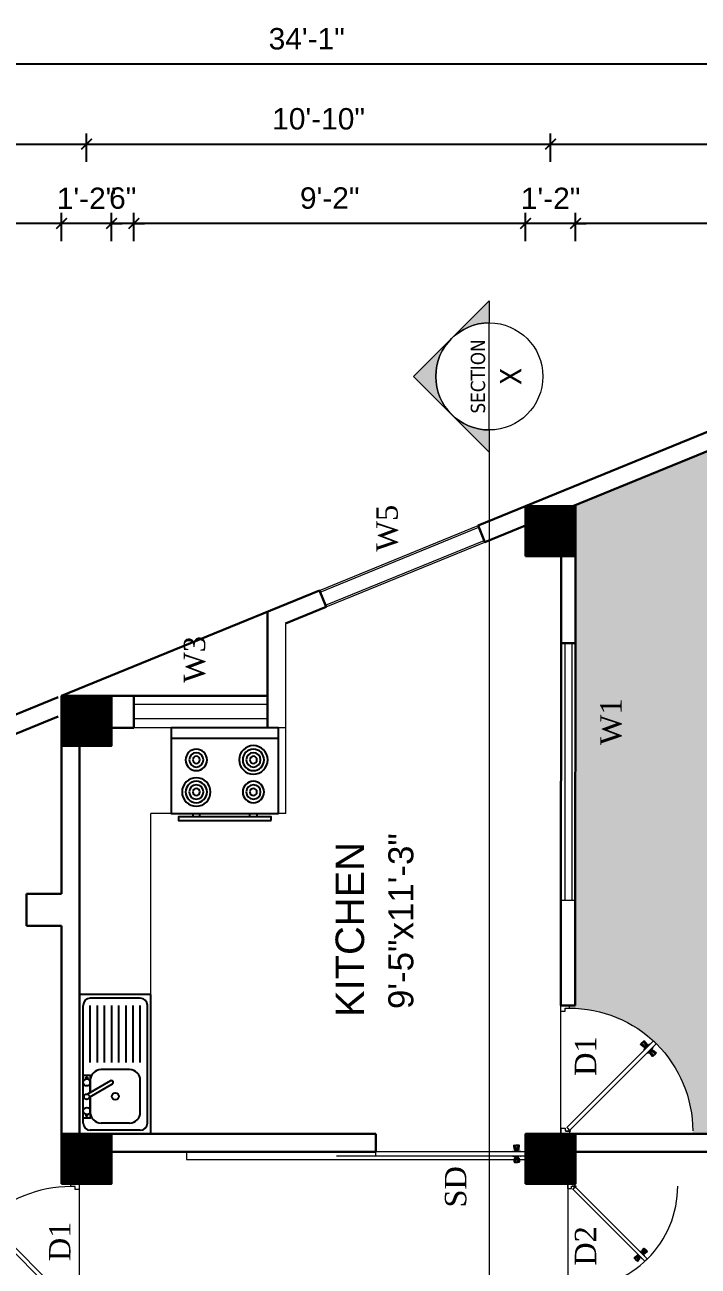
# Model space of a CAD drawing. Header units: inches. Extents: x -4737 to 13205, y 2479 to 13285.
# Drawn here: x -4546.7 to -4358, y 11944.6 to 12292.3 of the extents above; entities that cross this region are included whole.
import ezdxf
from ezdxf.enums import TextEntityAlignment as Align

# ---------------------------------------------------------------- set-up
doc = ezdxf.new("R2010")
doc.units = ezdxf.units.IN
doc.header["$MEASUREMENT"] = 0
doc.linetypes.add('HIDDEN2', pattern=[0.1875, 0.125, -0.0625])
for name, color, linetype, lineweight in [('Door', 205, 'Continuous', 13), ('Furnitures', 44, 'Continuous', 9), ('hatch-.09', 8, 'Continuous', 9), ('Label', 7, 'Continuous', 13), ('ns_DIMS', 1, 'Continuous', 0), ('ns_DIMS @ 1', 1, 'Continuous', 0), ('ns_TEXT', 7, 'Continuous', 13), ('PUERTAS', 7, 'Continuous', 9), ('Text', 7, 'Continuous', 13), ('WALL', 12, 'Continuous', 30), ('wall2', 1, 'Continuous', 15), ('windoow', 4, 'Continuous', 5)]:
    doc.layers.add(name, color=color, linetype=linetype, lineweight=lineweight)
doc.layers.add('furniture', color=253, linetype='Continuous')
doc.styles.add('arial 1000', font='arial.ttf')
doc.styles.add('ATTR', font='romans.shx', dxfattribs={"width": 0.8, "height": 0.7})
doc.styles.add('dim', font='arial.ttf', dxfattribs={"height": 7})
doc.styles.get("Standard").update_dxf_attribs({"font": 'arial.ttf'})
doc.styles.add('Tahoma', font='tahoma.ttf')
doc.dimstyles.new("1-8'", dxfattribs={"dimtxt": 6, "dimasz": 3, "dimexe": 3, "dimexo": 6, "dimgap": 4, "dimtad": 1, "dimdec": 0, "dimzin": 0, "dimdsep": 46, "dimlunit": 4, "dimtxsty": 'arial 1000', "dimblk": 'ARCHTICK', "dimcen": 8, "dimdle": 3, "dimclrt": 7, "dimazin": 0, "dimtfac": 1, "dimtdec": 0, "dimtix": 1, "dimtmove": 2, "dimatfit": 3, "dimfxl": 5, "dimfxlon": 1, "dimarcsym": 0})

# ---------------------------------------------------------------- blocks, each defined once
blk = doc.blocks.new('2ft6in')
at = {"layer": 'PUERTAS', "color": 2}
for p, q in [((0.84, 2.1), (21.02, 22.28)), ((21.71, 21.6), (1.47, 1.37)), ((18.33, 21.76), (18.31, 21.77)), ((21.71, 21.6), (21.02, 22.28)), ((21.18, 18.9), (21.2, 18.89)), ((0, 2), (0, 0)), ((0.6, 2), (0, 2)), ((1.33, 0), (0, 0)), ((0.6, 1.26), (0.6, 2.04)), ((0.67, 1.26), (0.6, 1.26)), ((0.67, 1.26), (0.67, 2.01)), ((0.67, 1), (0.67, 1.26)), ((1.33, 1), (0.67, 1)), ((1.31, 1.53), (0.79, 2.06)), ((1.36, 1.58), (0.81, 2.12)), ((1.36, 1.58), (1.31, 1.53)), ((1.47, 1.37), (1.31, 1.53)), ((1.33, 0), (1.33, 1)), ((28.67, 0), (28.67, 1)), ((28.67, 1), (29.33, 1)), ((28.67, 0), (30, 0)), ((29.33, 1), (29.33, 2)), ((29.33, 2), (30, 2)), ((30, 0), (30, 2))]:
    blk.add_line(p, q, dxfattribs=at)
at = {"layer": 'PUERTAS', "color": 8}
for p, q in [((18.81, 20.78), (18.04, 21.4)), ((18.86, 20.83), (18.08, 21.46)), ((18.95, 20.92), (18.2, 21.58)), ((18.44, 21.9), (18.31, 21.77)), ((19.07, 21.03), (18.34, 21.72)), ((18.44, 21.9), (18.56, 22.02)), ((18.58, 22.01), (18.56, 22.02)), ((19.3, 21.26), (18.61, 22)), ((19.42, 21.38), (18.75, 22.14)), ((19.51, 21.48), (18.88, 22.26)), ((19.55, 21.53), (18.93, 22.3)), ((19.13, 20.8), (19.03, 20.9)), ((19.15, 20.82), (19.05, 20.92)), ((19.19, 20.87), (19.1, 20.96)), ((19.25, 20.93), (19.16, 21.02)), ((19.4, 21.08), (19.31, 21.17)), ((19.47, 21.15), (19.38, 21.24)), ((19.43, 20.78), (19.4, 20.9)), ((19.51, 21.19), (19.42, 21.28)), ((19.55, 20.91), (19.43, 20.94)), ((19.53, 21.21), (19.44, 21.3)), ((19.7, 21.06), (19.51, 21.01)), ((19.89, 21.24), (19.58, 21.08)), ((20.07, 21.42), (19.64, 21.15)), ((18.91, 20.27), (19.19, 20.69)), ((19.09, 20.44), (19.25, 20.76)), ((19.28, 20.63), (19.32, 20.83)), ((19.69, 19.49), (20.12, 19.76)), ((19.87, 19.67), (20.18, 19.83)), ((20.06, 19.85), (20.25, 19.9)), ((20.21, 20), (20.33, 19.97)), ((20.21, 19.38), (20.83, 18.61)), ((20.23, 19.7), (20.32, 19.61)), ((20.25, 19.72), (20.34, 19.63)), ((20.25, 19.43), (20.88, 18.65)), ((20.29, 19.76), (20.38, 19.67)), ((20.33, 20.13), (20.36, 20.01)), ((20.34, 19.53), (21, 18.77)), ((20.36, 19.83), (20.45, 19.74)), ((20.48, 20.28), (20.44, 20.08)), ((20.46, 19.64), (21.14, 18.91)), ((20.5, 19.98), (20.6, 19.89)), ((20.67, 20.47), (20.51, 20.15)), ((20.85, 20.64), (20.57, 20.22)), ((20.57, 20.04), (20.66, 19.95)), ((20.61, 20.09), (20.7, 19.99)), ((20.63, 20.11), (20.72, 20.01)), ((20.69, 19.87), (21.42, 19.19)), ((20.81, 19.99), (21.56, 19.33)), ((20.9, 20.08), (21.68, 19.45)), ((20.95, 20.13), (21.72, 19.51)), ((21.32, 19.01), (21.2, 18.89)), ((21.32, 19.01), (21.44, 19.14)), ((21.43, 19.15), (21.44, 19.14)), ((0, 0), (30, 0))]:
    blk.add_line(p, q, dxfattribs=at)
at = {"layer": 'PUERTAS', "color": 1}
for p, q in [((18.06, 21.44), (18.48, 21.86)), ((18.74, 20.79), (18.06, 21.34)), ((18.08, 21.51), (18.45, 21.88)), ((18.11, 21.49), (18.08, 21.51)), ((18.82, 22.25), (18.45, 21.88)), ((18.9, 22.28), (18.48, 21.86)), ((18.84, 22.23), (18.82, 22.25)), ((18.83, 20.8), (19.18, 21.15)), ((18.92, 20.89), (18.93, 20.88)), ((19.54, 21.59), (18.99, 22.27)), ((19.02, 20.88), (19.24, 21.1)), ((19.12, 20.8), (19.03, 20.89)), ((19.11, 20.79), (19.33, 21.01)), ((19.54, 21.5), (19.18, 21.15)), ((19.45, 21.31), (19.24, 21.1)), ((19.55, 21.22), (19.33, 21.01)), ((19.45, 21.41), (19.45, 21.41)), ((19.54, 21.22), (19.45, 21.31)), ((19.64, 21.23), (19.64, 21.23)), ((19.74, 21.24), (19.73, 21.23)), ((20.12, 21.49), (19.74, 21.24)), ((20.22, 21.48), (20.22, 21.49)), ((18.84, 20.21), (19.1, 20.6)), ((18.85, 20.11), (18.84, 20.12)), ((19.1, 20.7), (19.11, 20.69)), ((19.1, 20.6), (19.1, 20.6)), ((19.53, 19.43), (19.54, 19.42)), ((19.64, 19.42), (20.02, 19.67)), ((20.02, 19.67), (20.03, 19.68)), ((20.12, 19.68), (20.12, 19.68)), ((20.21, 19.69), (20.43, 19.9)), ((20.22, 19.41), (20.57, 19.76)), ((20.22, 19.69), (20.31, 19.6)), ((20.22, 19.32), (20.76, 18.64)), ((20.31, 19.6), (20.52, 19.81)), ((20.31, 19.5), (20.31, 19.5)), ((20.65, 20.12), (20.43, 19.9)), ((20.74, 20.03), (20.52, 19.81)), ((20.93, 20.11), (20.57, 19.76)), ((20.64, 20.11), (20.73, 20.02)), ((20.66, 20.31), (20.65, 20.31)), ((20.65, 20.21), (20.65, 20.22)), ((20.91, 20.7), (20.66, 20.31)), ((20.84, 20.02), (20.83, 20.03)), ((20.86, 18.63), (21.28, 19.05)), ((20.91, 20.8), (20.91, 20.79)), ((20.91, 18.68), (20.94, 18.66)), ((20.94, 18.66), (21.31, 19.03)), ((21.02, 20.12), (21.7, 19.57)), ((21.7, 19.47), (21.28, 19.05)), ((21.67, 19.4), (21.31, 19.03)), ((21.65, 19.42), (21.67, 19.4))]:
    blk.add_line(p, q, dxfattribs=at)
at = {"layer": 'PUERTAS', "color": 2}
for radius in [0.129, 0.0627]:
    blk.add_circle((0.68, 2.14), radius, dxfattribs=at)
at = {"layer": 'PUERTAS', "color": 8}
blk.add_arc((0.68, 2.14), 28.65, 359.7285, 90.0333, dxfattribs=at)
at = {"layer": 'PUERTAS', "color": 1}
for centre, start, end in [((18.94, 22.23), 38.9236, 135), ((18.97, 20.93), 225, 315), ((19.4, 21.36), 315, 45), ((19.49, 21.55), 315, 38.9236), ((19.6, 21.18), 50.2572, 135), ((19.68, 21.28), 230.2572, 315), ((20.17, 21.44), 45, 135), ((18.78, 20.84), 231.0764, 315), ((18.89, 20.16), 135, 225), ((19.16, 20.74), 135, 219.7428), ((19.06, 20.65), 315, 39.7428), ((19.59, 19.47), 225, 315), ((20.07, 19.63), 50.2572, 135), ((20.16, 19.73), 230.2572, 315), ((20.27, 19.36), 135, 218.9236), ((20.35, 19.55), 135, 225), ((20.7, 20.26), 135, 219.7428), ((20.6, 20.17), 315, 39.7428), ((20.78, 19.98), 45, 135), ((20.82, 18.68), 218.9236, 315), ((20.87, 20.75), 315, 45), ((20.98, 20.07), 51.0764, 135), ((21.65, 19.52), 315, 51.0764)]:
    blk.add_arc(centre, 0.0667, start, end, dxfattribs=at)
blk = doc.blocks.new('*U33')
at = {"color": 3, "xscale": -1}
blk.add_blockref('2ft6in', (42, 0), dxfattribs=at)
blk = doc.blocks.new('3ft')
at = {"layer": 'PUERTAS', "color": 2}
for p, q in [((1.01, 2.52), (25.23, 26.74)), ((26.05, 25.92), (1.77, 1.64)), ((21.99, 26.11), (21.98, 26.13)), ((26.05, 25.92), (25.23, 26.74)), ((25.42, 22.68), (25.43, 22.67)), ((0, 2.4), (0, 0)), ((0.72, 2.4), (0, 2.4)), ((1.6, 0), (0, 0)), ((0.72, 1.52), (0.72, 2.44)), ((0.8, 1.52), (0.72, 1.52)), ((0.8, 1.52), (0.8, 2.41)), ((0.8, 1.2), (0.8, 1.52)), ((1.6, 1.2), (0.8, 1.2)), ((1.57, 1.84), (0.94, 2.47)), ((1.63, 1.89), (0.97, 2.55)), ((1.63, 1.89), (1.57, 1.84)), ((1.77, 1.64), (1.57, 1.84)), ((1.6, 0), (1.6, 1.2)), ((34.4, 0), (34.4, 1.2)), ((34.4, 1.2), (35.2, 1.2)), ((34.4, 0), (36, 0)), ((35.2, 1.2), (35.2, 2.4)), ((35.2, 2.4), (36, 2.4)), ((36, 0), (36, 2.4))]:
    blk.add_line(p, q, dxfattribs=at)
at = {"layer": 'PUERTAS', "color": 8}
for p, q in [((22.57, 24.94), (21.65, 25.68)), ((22.63, 24.99), (21.69, 25.75)), ((22.74, 25.1), (21.84, 25.9)), ((22.13, 26.28), (21.98, 26.13)), ((22.88, 25.24), (22.01, 26.06)), ((22.13, 26.28), (22.27, 26.42)), ((22.29, 26.41), (22.27, 26.42)), ((23.16, 25.52), (22.34, 26.39)), ((23.3, 25.66), (22.5, 26.56)), ((23.41, 25.77), (22.65, 26.71)), ((22.69, 24.32), (23.02, 24.83)), ((23.46, 25.83), (22.72, 26.75)), ((22.95, 24.96), (22.84, 25.07)), ((22.98, 24.99), (22.86, 25.1)), ((23.03, 25.04), (22.91, 25.15)), ((22.91, 24.53), (23.1, 24.91)), ((23.11, 25.12), (22.99, 25.23)), ((23.13, 24.76), (23.18, 24.99)), ((23.28, 25.3), (23.17, 25.41)), ((23.36, 25.37), (23.25, 25.49)), ((23.31, 24.94), (23.28, 25.08)), ((23.41, 25.43), (23.3, 25.54)), ((23.46, 25.09), (23.32, 25.13)), ((23.44, 25.45), (23.33, 25.56)), ((23.64, 25.27), (23.41, 25.22)), ((23.87, 25.49), (23.49, 25.3)), ((24.08, 25.71), (23.57, 25.38)), ((24.8, 24.56), (24.61, 24.18)), ((25.02, 24.77), (24.68, 24.26)), ((23.63, 23.38), (24.14, 23.72)), ((23.84, 23.6), (24.22, 23.79)), ((24.07, 23.82), (24.3, 23.88)), ((24.25, 24), (24.39, 23.97)), ((24.25, 23.26), (24.99, 22.34)), ((24.27, 23.64), (24.38, 23.53)), ((24.3, 23.67), (24.41, 23.56)), ((24.3, 23.32), (25.06, 22.38)), ((24.35, 23.72), (24.46, 23.61)), ((24.4, 24.15), (24.43, 24.01)), ((24.41, 23.43), (25.2, 22.53)), ((24.43, 23.8), (24.54, 23.69)), ((24.58, 24.33), (24.52, 24.1)), ((24.55, 23.57), (25.37, 22.7)), ((24.6, 23.97), (24.72, 23.86)), ((24.68, 24.05), (24.79, 23.94)), ((24.73, 24.1), (24.85, 23.99)), ((24.76, 24.13), (24.87, 24.02)), ((24.83, 23.85), (25.7, 23.03)), ((24.97, 23.99), (25.87, 23.2)), ((25.08, 24.1), (26.02, 23.34)), ((25.14, 24.15), (26.06, 23.41)), ((25.58, 22.82), (25.43, 22.67)), ((25.58, 22.82), (25.73, 22.97)), ((25.72, 22.98), (25.73, 22.97)), ((0, 0), (36, 0))]:
    blk.add_line(p, q, dxfattribs=at)
at = {"layer": 'PUERTAS', "color": 1}
for p, q in [((21.67, 25.73), (22.17, 26.23)), ((22.49, 24.95), (21.67, 25.61)), ((21.7, 25.82), (22.14, 26.26)), ((21.73, 25.79), (21.7, 25.82)), ((22.58, 26.7), (22.14, 26.26)), ((22.67, 26.73), (22.17, 26.23)), ((22.61, 26.67), (22.58, 26.7)), ((22.6, 24.96), (23.02, 25.38)), ((22.61, 24.25), (22.92, 24.72)), ((22.7, 25.07), (22.71, 25.06)), ((23.45, 25.91), (22.79, 26.73)), ((22.82, 25.06), (23.08, 25.32)), ((22.94, 24.95), (22.83, 25.07)), ((22.92, 24.72), (22.92, 24.72)), ((22.93, 24.94), (23.19, 25.21)), ((22.93, 24.84), (22.93, 24.83)), ((23.44, 25.81), (23.02, 25.38)), ((23.34, 25.58), (23.08, 25.32)), ((23.46, 25.47), (23.19, 25.21)), ((23.33, 25.7), (23.34, 25.69)), ((23.45, 25.46), (23.33, 25.57)), ((23.57, 25.47), (23.57, 25.47)), ((24.15, 25.79), (23.68, 25.48)), ((23.68, 25.48), (23.68, 25.48)), ((24.27, 25.78), (24.26, 25.79)), ((24.79, 24.38), (24.78, 24.37)), ((25.1, 24.84), (24.79, 24.38)), ((25.09, 24.96), (25.1, 24.95)), ((22.62, 24.13), (22.61, 24.14)), ((23.44, 23.31), (23.45, 23.3)), ((23.56, 23.3), (24.03, 23.61)), ((24.03, 23.61), (24.03, 23.62)), ((24.14, 23.62), (24.14, 23.62)), ((24.25, 23.62), (24.51, 23.89)), ((24.26, 23.29), (24.69, 23.71)), ((24.26, 23.63), (24.37, 23.52)), ((24.26, 23.18), (24.92, 22.37)), ((24.37, 23.52), (24.63, 23.77)), ((24.37, 23.4), (24.37, 23.4)), ((24.78, 24.15), (24.51, 23.89)), ((24.89, 24.03), (24.63, 23.77)), ((25.11, 24.14), (24.69, 23.71)), ((24.77, 24.14), (24.88, 24.03)), ((24.78, 24.26), (24.78, 24.26)), ((25, 24.03), (25, 24.03)), ((25.04, 22.36), (25.54, 22.86)), ((25.1, 22.42), (25.13, 22.39)), ((25.13, 22.39), (25.57, 22.83)), ((25.22, 24.14), (26.03, 23.48)), ((26.04, 23.37), (25.54, 22.86)), ((26.01, 23.27), (25.57, 22.83)), ((25.98, 23.3), (26.01, 23.27))]:
    blk.add_line(p, q, dxfattribs=at)
at = {"layer": 'PUERTAS', "color": 2}
for radius in [0.155, 0.0752]:
    blk.add_circle((0.82, 2.56), radius, dxfattribs=at)
at = {"layer": 'PUERTAS', "color": 8}
blk.add_arc((0.82, 2.56), 34.38, 359.7285, 90.0333, dxfattribs=at)
at = {"layer": 'PUERTAS', "color": 1}
for centre, start, end in [((22.54, 25.01), 231.0764, 315), ((22.73, 26.68), 38.9236, 135), ((22.77, 25.12), 225, 315), ((22.99, 24.89), 135, 219.7428), ((22.87, 24.78), 315, 39.7428), ((23.28, 25.63), 315, 45), ((23.39, 25.86), 315, 38.9236), ((23.51, 25.41), 50.2572, 135), ((23.62, 25.53), 230.2572, 315), ((24.2, 25.73), 45, 135), ((24.84, 24.31), 135, 219.7428), ((25.04, 24.89), 315, 45), ((22.67, 24.2), 135, 225), ((23.51, 23.36), 225, 315), ((24.09, 23.56), 50.2572, 135), ((24.2, 23.68), 230.2572, 315), ((24.32, 23.23), 135, 218.9236), ((24.42, 23.46), 135, 225), ((24.72, 24.21), 315, 39.7428), ((24.94, 23.98), 45, 135), ((24.98, 22.42), 218.9236, 315), ((25.17, 24.08), 51.0764, 135), ((25.98, 23.42), 315, 51.0764)]:
    blk.add_arc(centre, 0.08, start, end, dxfattribs=at)
blk = doc.blocks.new('*U36')
at = {"color": 3}
blk.add_blockref('3ft', (0, 0), dxfattribs=at)
blk = doc.blocks.new('*U238')
at = {"color": 3, "xscale": -1}
blk.add_blockref('3ft', (42, 0), dxfattribs=at)
blk = doc.blocks.new('_ArchTick')
at = {"color": 0, "const_width": 0.15}
blk.add_lwpolyline([(-0.5, -0.5), (0.5, 0.5)], dxfattribs=at)
blk = doc.blocks.new('*D1276')
at = {"layer": 'Defpoints', "color": 0, "transparency": 16777216}
for p in [(-4406.36, 12236.7), (-4406.36, 12157.49), (-4392.36, 12157.49)]:
    blk.add_point(p, dxfattribs=at)
at = {"layer": 'ns_DIMS', "color": 0, "lineweight": -2, "transparency": 16777216}
for p, q in [((-4406.36, 12231.7), (-4406.36, 12239.7)), ((-4392.36, 12231.7), (-4392.36, 12239.7)), ((-4406.36, 12236.7), (-4409.36, 12236.7)), ((-4392.36, 12236.7), (-4406.36, 12236.7)), ((-4392.36, 12236.7), (-4389.36, 12236.7))]:
    blk.add_line(p, q, dxfattribs=at)
at = {"layer": 'ns_DIMS', "color": 0, "lineweight": -2, "transparency": 16777216, "xscale": 3, "yscale": 3, "zscale": 3}
blk.add_blockref('_ArchTick', (-4406.36, 12236.7), dxfattribs=at)
at = {"layer": 'ns_DIMS', "color": 0, "lineweight": -2, "transparency": 16777216, "xscale": 3, "yscale": 3, "zscale": 3, "rotation": 180}
blk.add_blockref('_ArchTick', (-4392.36, 12236.7), dxfattribs=at)
at = {"layer": 'ns_DIMS', "color": 7, "transparency": 16777216, "insert": (-4399.36, 12243.71), "char_height": 6, "attachment_point": 5, "style": 'arial 1000'}
blk.add_mtext('1\'-2"', dxfattribs=at)
blk = doc.blocks.new('*D1190')
at = {"layer": 'Defpoints', "color": 0, "transparency": 16777216}
for p in [(-4516.11, 12236.7), (-4406.36, 12157.49), (-4516.11, 12104.34)]:
    blk.add_point(p, dxfattribs=at)
at = {"layer": 'ns_DIMS', "color": 0, "lineweight": -2, "transparency": 16777216}
for p, q in [((-4516.11, 12231.7), (-4516.11, 12239.7)), ((-4406.36, 12231.7), (-4406.36, 12239.7)), ((-4403.36, 12236.7), (-4519.11, 12236.7))]:
    blk.add_line(p, q, dxfattribs=at)
at = {"layer": 'ns_DIMS', "color": 0, "lineweight": -2, "transparency": 16777216, "xscale": 3, "yscale": 3, "zscale": 3, "rotation": 180}
blk.add_blockref('_ArchTick', (-4516.11, 12236.7), dxfattribs=at)
at = {"layer": 'ns_DIMS', "color": 0, "lineweight": -2, "transparency": 16777216, "xscale": 3, "yscale": 3, "zscale": 3}
blk.add_blockref('_ArchTick', (-4406.36, 12236.7), dxfattribs=at)
at = {"layer": 'ns_DIMS', "color": 7, "transparency": 16777216, "insert": (-4461.24, 12243.76), "char_height": 6, "attachment_point": 5, "style": 'arial 1000'}
blk.add_mtext('9\'-2"', dxfattribs=at)
blk = doc.blocks.new('*D1277')
at = {"layer": 'Defpoints', "color": 0, "transparency": 16777216}
for p in [(-4522.36, 12236.7), (-4522.36, 12104.34), (-4516.11, 12104.34)]:
    blk.add_point(p, dxfattribs=at)
at = {"layer": 'ns_DIMS', "color": 0, "lineweight": -2, "transparency": 16777216}
for p, q in [((-4522.36, 12231.7), (-4522.36, 12239.7)), ((-4516.11, 12231.7), (-4516.11, 12239.7)), ((-4522.36, 12236.7), (-4525.36, 12236.7)), ((-4516.11, 12236.7), (-4522.36, 12236.7)), ((-4516.11, 12236.7), (-4513.11, 12236.7))]:
    blk.add_line(p, q, dxfattribs=at)
at = {"layer": 'ns_DIMS', "color": 0, "lineweight": -2, "transparency": 16777216, "xscale": 3, "yscale": 3, "zscale": 3}
blk.add_blockref('_ArchTick', (-4522.36, 12236.7), dxfattribs=at)
at = {"layer": 'ns_DIMS', "color": 0, "lineweight": -2, "transparency": 16777216, "xscale": 3, "yscale": 3, "zscale": 3, "rotation": 180}
blk.add_blockref('_ArchTick', (-4516.11, 12236.7), dxfattribs=at)
at = {"layer": 'ns_DIMS', "color": 7, "transparency": 16777216, "insert": (-4519.24, 12243.76), "char_height": 6, "attachment_point": 5, "style": 'arial 1000'}
blk.add_mtext('6"', dxfattribs=at)
blk = doc.blocks.new('*D1278')
at = {"layer": 'Defpoints', "color": 0, "transparency": 16777216}
for p in [(-4536.36, 12236.7), (-4536.36, 12104.34), (-4522.36, 12104.34)]:
    blk.add_point(p, dxfattribs=at)
at = {"layer": 'ns_DIMS', "color": 0, "lineweight": -2, "transparency": 16777216}
for p, q in [((-4536.36, 12231.7), (-4536.36, 12239.7)), ((-4522.36, 12231.7), (-4522.36, 12239.7)), ((-4536.36, 12236.7), (-4539.36, 12236.7)), ((-4522.36, 12236.7), (-4536.36, 12236.7)), ((-4522.36, 12236.7), (-4519.36, 12236.7))]:
    blk.add_line(p, q, dxfattribs=at)
at = {"layer": 'ns_DIMS', "color": 0, "lineweight": -2, "transparency": 16777216, "xscale": 3, "yscale": 3, "zscale": 3}
blk.add_blockref('_ArchTick', (-4536.36, 12236.7), dxfattribs=at)
at = {"layer": 'ns_DIMS', "color": 0, "lineweight": -2, "transparency": 16777216, "xscale": 3, "yscale": 3, "zscale": 3, "rotation": 180}
blk.add_blockref('_ArchTick', (-4522.36, 12236.7), dxfattribs=at)
at = {"layer": 'ns_DIMS', "color": 7, "transparency": 16777216, "insert": (-4529.36, 12243.71), "char_height": 6, "attachment_point": 5, "style": 'arial 1000'}
blk.add_mtext('1\'-2"', dxfattribs=at)
blk = doc.blocks.new('*D1279')
at = {"layer": 'Defpoints', "color": 0, "transparency": 16777216}
for p in [(-4643.16, 12236.7), (-4536.36, 12104.34), (-4643.16, 12048.89)]:
    blk.add_point(p, dxfattribs=at)
at = {"layer": 'ns_DIMS', "color": 0, "lineweight": -2, "transparency": 16777216}
for p, q in [((-4643.16, 12231.7), (-4643.16, 12239.7)), ((-4536.36, 12231.7), (-4536.36, 12239.7)), ((-4533.36, 12236.7), (-4646.16, 12236.7))]:
    blk.add_line(p, q, dxfattribs=at)
at = {"layer": 'ns_DIMS', "color": 0, "lineweight": -2, "transparency": 16777216, "xscale": 3, "yscale": 3, "zscale": 3, "rotation": 180}
blk.add_blockref('_ArchTick', (-4643.16, 12236.7), dxfattribs=at)
at = {"layer": 'ns_DIMS', "color": 0, "lineweight": -2, "transparency": 16777216, "xscale": 3, "yscale": 3, "zscale": 3}
blk.add_blockref('_ArchTick', (-4536.36, 12236.7), dxfattribs=at)
at = {"layer": 'ns_DIMS', "color": 7, "transparency": 16777216, "insert": (-4589.76, 12243.76), "char_height": 6, "attachment_point": 5, "style": 'arial 1000'}
blk.add_mtext('8\'-11"', dxfattribs=at)
blk = doc.blocks.new('*D1282')
at = {"layer": 'Defpoints', "color": 0, "transparency": 16777216}
for p in [(-4529.36, 12258.9), (-4529.36, 12104.34), (-4664.81, 12048.89)]:
    blk.add_point(p, dxfattribs=at)
at = {"layer": 'ns_DIMS', "color": 0, "lineweight": -2, "transparency": 16777216}
for p, q in [((-4664.81, 12253.9), (-4664.81, 12261.9)), ((-4529.36, 12253.9), (-4529.36, 12261.9)), ((-4667.81, 12258.9), (-4526.36, 12258.9))]:
    blk.add_line(p, q, dxfattribs=at)
at = {"layer": 'ns_DIMS', "color": 0, "lineweight": -2, "transparency": 16777216, "xscale": 3, "yscale": 3, "zscale": 3, "rotation": 180}
blk.add_blockref('_ArchTick', (-4664.81, 12258.9), dxfattribs=at)
at = {"layer": 'ns_DIMS', "color": 0, "lineweight": -2, "transparency": 16777216, "xscale": 3, "yscale": 3, "zscale": 3}
blk.add_blockref('_ArchTick', (-4529.36, 12258.9), dxfattribs=at)
at = {"layer": 'ns_DIMS', "color": 7, "transparency": 16777216, "insert": (-4597.09, 12265.96), "char_height": 6, "attachment_point": 5, "style": 'arial 1000'}
blk.add_mtext('11\'-3"', dxfattribs=at)
blk = doc.blocks.new('*D1283')
at = {"layer": 'Defpoints', "color": 0, "transparency": 16777216}
for p in [(-4399.36, 12258.9), (-4399.36, 12157.49), (-4529.36, 12104.34)]:
    blk.add_point(p, dxfattribs=at)
at = {"layer": 'ns_DIMS', "color": 0, "lineweight": -2, "transparency": 16777216}
for p, q in [((-4529.36, 12253.9), (-4529.36, 12261.9)), ((-4399.36, 12253.9), (-4399.36, 12261.9)), ((-4532.36, 12258.9), (-4396.36, 12258.9))]:
    blk.add_line(p, q, dxfattribs=at)
at = {"layer": 'ns_DIMS', "color": 0, "lineweight": -2, "transparency": 16777216, "xscale": 3, "yscale": 3, "zscale": 3, "rotation": 180}
blk.add_blockref('_ArchTick', (-4529.36, 12258.9), dxfattribs=at)
at = {"layer": 'ns_DIMS', "color": 0, "lineweight": -2, "transparency": 16777216, "xscale": 3, "yscale": 3, "zscale": 3}
blk.add_blockref('_ArchTick', (-4399.36, 12258.9), dxfattribs=at)
at = {"layer": 'ns_DIMS', "color": 7, "transparency": 16777216, "insert": (-4464.36, 12265.96), "char_height": 6, "attachment_point": 5, "style": 'arial 1000'}
blk.add_mtext('10\'-10"', dxfattribs=at)
blk = doc.blocks.new('*D1284')
at = {"layer": 'Defpoints', "color": 0, "transparency": 16777216}
for p in [(-4270.36, 12258.9), (-4399.36, 12157.49), (-4270.36, 12157.49)]:
    blk.add_point(p, dxfattribs=at)
at = {"layer": 'ns_DIMS', "color": 0, "lineweight": -2, "transparency": 16777216}
for p, q in [((-4399.36, 12253.9), (-4399.36, 12261.9)), ((-4270.36, 12253.9), (-4270.36, 12261.9)), ((-4402.36, 12258.9), (-4267.36, 12258.9))]:
    blk.add_line(p, q, dxfattribs=at)
at = {"layer": 'ns_DIMS', "color": 0, "lineweight": -2, "transparency": 16777216, "xscale": 3, "yscale": 3, "zscale": 3, "rotation": 180}
blk.add_blockref('_ArchTick', (-4399.36, 12258.9), dxfattribs=at)
at = {"layer": 'ns_DIMS', "color": 0, "lineweight": -2, "transparency": 16777216, "xscale": 3, "yscale": 3, "zscale": 3}
blk.add_blockref('_ArchTick', (-4270.36, 12258.9), dxfattribs=at)
at = {"layer": 'ns_DIMS', "color": 7, "transparency": 16777216, "insert": (-4334.86, 12265.96), "char_height": 6, "attachment_point": 5, "style": 'arial 1000'}
blk.add_mtext('10\'-9"', dxfattribs=at)
blk = doc.blocks.new('*D1191')
at = {"layer": 'Defpoints', "color": 0, "transparency": 16777216}
for p in [(-4672.01, 12281.32), (-4263.36, 12157.49), (-4672.01, 12048.89)]:
    blk.add_point(p, dxfattribs=at)
at = {"layer": 'ns_DIMS', "color": 0, "lineweight": -2, "transparency": 16777216}
for p, q in [((-4672.01, 12276.32), (-4672.01, 12284.32)), ((-4263.36, 12276.32), (-4263.36, 12284.32)), ((-4260.36, 12281.32), (-4675.01, 12281.32))]:
    blk.add_line(p, q, dxfattribs=at)
at = {"layer": 'ns_DIMS', "color": 0, "lineweight": -2, "transparency": 16777216, "xscale": 3, "yscale": 3, "zscale": 3, "rotation": 180}
blk.add_blockref('_ArchTick', (-4672.01, 12281.32), dxfattribs=at)
at = {"layer": 'ns_DIMS', "color": 0, "lineweight": -2, "transparency": 16777216, "xscale": 3, "yscale": 3, "zscale": 3}
blk.add_blockref('_ArchTick', (-4263.36, 12281.32), dxfattribs=at)
at = {"layer": 'ns_DIMS', "color": 7, "transparency": 16777216, "insert": (-4467.69, 12288.39), "char_height": 6, "attachment_point": 5, "style": 'arial 1000'}
blk.add_mtext('34\'-1"', dxfattribs=at)
blk = doc.blocks.new('*U53')
h = blk.add_hatch(color=256)
edge = h.paths.add_edge_path()
edge.add_line((-0.3125, 0), (-0.4419, 0))
edge.add_line((-0.4419, 0), (0, 0.4419))
edge.add_line((0, 0.4419), (0.4419, 0))
edge.add_line((0.4419, 0), (0.3125, 0))
edge.add_arc((0, 0), 0.3125, 360, 540)
at = {"linetype": 'HIDDEN2', "ltscale": 100}
blk.add_line((-0.3125, 0), (-7.7473, 0), dxfattribs=at)
blk.add_line((-0.3125, 0), (0.3125, 0))
blk.add_lwpolyline([(-0.3125, 0), (-0.4419, 0), (0, 0.4419), (0.4419, 0), (0.3125, 0, 1)], format="xyb", close=True)
blk.add_circle((0, 0), 0.3125)
at = {"style": 'Tahoma', "flags": 8}
blk.add_attdef('VIEWNUMBER', text='', height=0.125, dxfattribs=at).set_placement((0, 0), align=Align.BOTTOM_CENTER)
blk.add_attdef('SHEETNUMBER', text='', height=0.125, dxfattribs=at).set_placement((0, -0.0625), align=Align.TOP_CENTER)
blk = doc.blocks.new('SINK')
at = {"layer": 'furniture', "ltscale": 2}
for p, q in [((0, 19.5), (-20, 19.5)), ((-20, -19.5), (-20, 19.5)), ((-3, 18.5), (-17, 18.5)), ((0, -19.5), (0, 19.5)), ((-19, -16.5), (-19, 16.5)), ((-17, 0.5), (-17, 16.5)), ((-15, 0.5), (-15, 16.5)), ((-13, 0.5), (-13, 16.5)), ((-11, 0.5), (-11, 16.5)), ((-9, 0.5), (-9, 16.5)), ((-7, 0.5), (-7, 16.5)), ((-5, 0.5), (-5, 16.5)), ((-3, 0.5), (-3, 16.5)), ((-1, -16.5), (-1, 16.5)), ((-6, -1.5), (-14, -1.5)), ((-18.25, -3.59), (-17.75, -3.59)), ((-18.25, -4.15), (-18.25, -3.59)), ((-11.32, -4.65), (-17.76, -8.37)), ((-17.75, -3.59), (-17.75, -4.15)), ((-17.26, -9.24), (-10.82, -5.52)), ((-17, -7.93), (-17, -4.5)), ((-3, -13.5), (-3, -4.5)), ((-17, -13.5), (-17, -9.09)), ((-18.25, -14.03), (-18.25, -14.59)), ((-18.25, -14.59), (-17.75, -14.59)), ((-17.75, -14.59), (-17.75, -14.03)), ((-6, -16.5), (-14, -16.5)), ((0, -19.5), (-20, -19.5)), ((-3, -18.5), (-17, -18.5))]:
    blk.add_line(p, q, dxfattribs=at)
blk.add_lwpolyline([(-17, -9.09), (-17, -15.09), (-19, -15.09), (-19, -3.09), (-17, -3.09), (-17, -7.94)], dxfattribs=at)
for centre, radius in [((-18, -5.09), 1), ((-18, -9.09), 0.75), ((-10, -9), 1), ((-18, -13.09), 1)]:
    blk.add_circle(centre, radius, dxfattribs=at)
for centre, radius, start, end in [((-17, 16.5), 2, 90, 180), ((-3, 16.5), 2, 0, 90), ((-14, -4.5), 3, 90, 180), ((-6, -4.5), 3, 0, 90), ((-11.07, -5.09), 0.5, 300, 120), ((-14, -13.5), 3, 180, 270), ((-6, -13.5), 3, 270, 0), ((-17, -16.5), 2, 180, 270), ((-3, -16.5), 2, 270, 0)]:
    blk.add_arc(centre, radius, start, end, dxfattribs=at)
blk = doc.blocks.new('rgovn30t')
for p, q in [((0, 21), (29.999995, 21)), ((5.99999, 0), (5.99999, -1)), ((7.99999, -1), (7.99999, 0)), ((21.99999, -1), (21.99999, 0)), ((23.99999, 0), (23.99999, -1))]:
    blk.add_line(p, q)
for points in [[(0, 0), (0, 24), (29.999995, 24), (29.999995, 0)], [(2, -2), (2, -1), (27.999994, -1), (27.999994, -2)]]:
    blk.add_lwpolyline(points, close=True)
for centre, radius in [((6.99999, 15), 4), ((6.99999, 15), 3), ((22.99999, 15), 3), ((6.99999, 15), 2), ((6.99999, 15), 1), ((22.99999, 15), 2), ((22.99999, 15), 1), ((6.99999, 6), 3), ((6.99999, 6), 2), ((6.99999, 6), 1), ((22.99999, 6), 4), ((22.99999, 6), 3), ((22.99999, 6), 2), ((22.99999, 6), 1)]:
    blk.add_circle(centre, radius)
at = {"style": 'ATTR', "width": 0.8, "flags": 9}
blk.add_attdef('ESTCODE', (0, 0), '', height=0.7, dxfattribs=at)
blk = doc.blocks.new('*D1285')
at = {"layer": 'Defpoints', "color": 0, "transparency": 16777216}
for p in [(-4392.36, 12236.7), (-4392.36, 12157.49), (-4277.36, 12157.49)]:
    blk.add_point(p, dxfattribs=at)
at = {"layer": 'ns_DIMS', "color": 0, "lineweight": -2, "transparency": 16777216}
for p, q in [((-4392.36, 12231.7), (-4392.36, 12239.7)), ((-4277.36, 12231.7), (-4277.36, 12239.7)), ((-4274.36, 12236.7), (-4395.36, 12236.7))]:
    blk.add_line(p, q, dxfattribs=at)
at = {"layer": 'ns_DIMS', "color": 0, "lineweight": -2, "transparency": 16777216, "xscale": 3, "yscale": 3, "zscale": 3, "rotation": 180}
blk.add_blockref('_ArchTick', (-4392.36, 12236.7), dxfattribs=at)
at = {"layer": 'ns_DIMS', "color": 0, "lineweight": -2, "transparency": 16777216, "xscale": 3, "yscale": 3, "zscale": 3}
blk.add_blockref('_ArchTick', (-4277.36, 12236.7), dxfattribs=at)
at = {"layer": 'ns_DIMS', "color": 7, "transparency": 16777216, "insert": (-4334.86, 12243.76), "char_height": 6, "attachment_point": 5, "style": 'arial 1000'}
blk.add_mtext('9\'-7"', dxfattribs=at)

msp = doc.modelspace()

# ---------------------------------------------------------------- hatches: boundary and pattern name
at = {"layer": 'hatch-.09'}
h = msp.add_hatch(dxfattribs=at)
h.set_pattern_fill('ANGLE', color=256, scale=15, angle=90)
h.set_pattern_definition([(90, (533.989, 7743.285), (-4.125, 1e-15), [3, -1.125]), (180, (533.989, 7743.285), (-2e-15, -4.125), [3, -1.125])])
h.paths.add_polyline_path([(-4393.15, 12157.49), (-4392.36, 12157.49), (-4392.36, 12143.49), (-4392.51, 12017.63), (-4394.1, 12017.63), (-4394.1, 12016.83, -0.415432), (-4359.56, 11982.47), (-4359.56, 11981.63), (-4333.36, 11981.63), (-4333.36, 11909.96), (-4268.36, 11909.96), (-4268.36, 11967.63), (-4277.36, 11967.63), (-4277.36, 11981.63), (-4268.36, 11981.63), (-4268.36, 12143.49), (-4277.36, 12143.49), (-4277.36, 12157.49), (-4268.36, 12157.49), (-4268.36, 12208.5)])
h.paths.add_polyline_path([(-4319.17, 12020.56), (-4319.17, 12122.05), (-4335.66, 12122.05), (-4335.66, 12020.56)], flags=24)
h = msp.add_hatch(dxfattribs=at)
h.set_pattern_fill('ANSI31', color=256, angle=90)
h.set_pattern_definition([(135, (-4116.22528, -3288.90336), (-0.0883883476, -0.0883883476), [])])
h.paths.add_polyline_path([(-4406.36, 12157.49), (-4406.36, 12143.49), (-4392.36, 12143.49), (-4392.36, 12157.49)])
h = msp.add_hatch(dxfattribs=at)
h.set_pattern_fill('ANSI31', color=256, angle=90)
h.set_pattern_definition([(135, (-4246.22528, -3342.04892), (-0.0883883476, -0.0883883476), [])])
h.paths.add_polyline_path([(-4536.36, 12104.34), (-4536.36, 12090.34), (-4522.36, 12090.34), (-4522.36, 12104.34)])
h = msp.add_hatch(dxfattribs=at)
h.set_pattern_fill('ANSI31', color=256, angle=90)
h.set_pattern_definition([(135, (-4246.22528, -3464.76247), (-0.0883883476, -0.0883883476), [])])
h.paths.add_polyline_path([(-4536.36, 11981.63), (-4536.36, 11967.63), (-4522.36, 11967.63), (-4522.36, 11981.63)])
h = msp.add_hatch(dxfattribs=at)
h.set_pattern_fill('ANSI31', color=256, angle=90)
h.set_pattern_definition([(135, (-4116.22528, -3464.76247), (-0.0883883476, -0.0883883476), [])])
h.paths.add_polyline_path([(-4406.36, 11981.63), (-4406.36, 11967.63), (-4392.36, 11967.63), (-4392.36, 11981.63)])

# ---------------------------------------------------------------- linework, layer by layer
at = {"layer": 'Door'}
msp.add_lwpolyline([(-4406.36, 11974.47), (-4406.36, 11976.63), (-4501.36, 11976.63), (-4501.36, 11974.47)], close=True, dxfattribs=at)
at = {"layer": 'Furnitures', "linetype": 'ByBlock', "ltscale": 5}
for p, q in [((-4473.66, 12095.4), (-4473.66, 12071.4)), ((-4473.5, 12071.41), (-4511.32, 12071.41)), ((-4511.32, 11981.63), (-4511.32, 12071.41))]:
    msp.add_line(p, q, dxfattribs=at)
at = {"layer": 'PUERTAS', "color": 1}
for p, q in [((-4409.57, 11977.3), (-4409.68, 11978.34)), ((-4409.6, 11978.43), (-4408.89, 11978.43)), ((-4409.51, 11978.47), (-4408.89, 11978.47)), ((-4409.51, 11978.43), (-4409.51, 11978.47)), ((-4408.26, 11978.47), (-4408.89, 11978.47)), ((-4408.18, 11978.43), (-4408.89, 11978.43)), ((-4408.26, 11978.43), (-4408.26, 11978.47)), ((-4408.21, 11977.3), (-4408.1, 11978.34)), ((-4410.05, 11976.63), (-4410.05, 11976.64)), ((-4410.05, 11975.47), (-4410.05, 11975.45)), ((-4409.97, 11976.72), (-4409.43, 11976.83)), ((-4409.97, 11975.37), (-4409.43, 11975.26)), ((-4409.57, 11974.79), (-4409.68, 11973.75)), ((-4409.49, 11977.23), (-4408.89, 11977.23)), ((-4409.49, 11974.87), (-4408.89, 11974.87)), ((-4409.43, 11976.83), (-4409.42, 11976.83)), ((-4409.43, 11975.26), (-4409.42, 11975.26)), ((-4409.34, 11976.91), (-4409.34, 11976.9)), ((-4409.34, 11975.19), (-4409.34, 11975.19)), ((-4409.33, 11977.23), (-4409.33, 11977.22)), ((-4409.33, 11974.87), (-4409.33, 11974.87)), ((-4409.26, 11976.98), (-4408.89, 11976.98)), ((-4409.26, 11975.11), (-4408.89, 11975.11)), ((-4409.25, 11977.14), (-4408.89, 11977.14)), ((-4409.25, 11974.95), (-4408.89, 11974.95)), ((-4409.24, 11976.98), (-4409.24, 11977.14)), ((-4409.24, 11975.11), (-4409.24, 11974.95)), ((-4408.29, 11977.23), (-4408.89, 11977.23)), ((-4408.52, 11977.14), (-4408.89, 11977.14)), ((-4408.51, 11976.98), (-4408.89, 11976.98)), ((-4408.51, 11975.11), (-4408.89, 11975.11)), ((-4408.52, 11974.95), (-4408.89, 11974.95)), ((-4408.29, 11974.87), (-4408.89, 11974.87)), ((-4408.53, 11976.98), (-4408.53, 11977.14)), ((-4408.53, 11975.11), (-4408.53, 11974.95)), ((-4408.44, 11977.23), (-4408.44, 11977.22)), ((-4408.44, 11974.87), (-4408.44, 11974.87)), ((-4408.43, 11976.91), (-4408.43, 11976.9)), ((-4408.43, 11975.19), (-4408.43, 11975.19)), ((-4407.8, 11976.72), (-4408.35, 11976.83)), ((-4408.35, 11976.83), (-4408.35, 11976.83)), ((-4407.8, 11975.37), (-4408.35, 11975.26)), ((-4408.35, 11975.26), (-4408.35, 11975.26)), ((-4408.21, 11974.79), (-4408.1, 11973.75)), ((-4407.72, 11976.63), (-4407.72, 11976.64)), ((-4407.72, 11975.47), (-4407.72, 11975.45)), ((-4409.6, 11973.67), (-4408.89, 11973.67)), ((-4409.51, 11973.67), (-4409.51, 11973.62)), ((-4409.51, 11973.62), (-4408.89, 11973.62)), ((-4408.18, 11973.67), (-4408.89, 11973.67)), ((-4408.26, 11973.62), (-4408.89, 11973.62)), ((-4408.26, 11973.67), (-4408.26, 11973.62))]:
    msp.add_line(p, q, dxfattribs=at)
at = {"layer": 'PUERTAS', "color": 8}
for p, q in [((-4409.52, 11977.23), (-4409.64, 11978.41)), ((-4409.44, 11977.23), (-4409.57, 11978.43)), ((-4409.28, 11977.23), (-4409.36, 11978.43)), ((-4409.09, 11977.23), (-4409.12, 11978.43)), ((-4408.89, 11978.49), (-4409.1, 11978.49)), ((-4408.89, 11978.49), (-4408.68, 11978.49)), ((-4408.69, 11977.23), (-4408.65, 11978.43)), ((-4408.68, 11978.47), (-4408.68, 11978.49)), ((-4408.49, 11977.23), (-4408.41, 11978.43)), ((-4408.34, 11977.23), (-4408.21, 11978.43)), ((-4408.25, 11977.23), (-4408.13, 11978.41)), ((-4409.87, 11976.71), (-4409.27, 11976.84)), ((-4409.87, 11975.38), (-4409.27, 11975.26)), ((-4409.52, 11974.86), (-4409.64, 11973.68)), ((-4409.57, 11976.71), (-4409.16, 11976.84)), ((-4409.57, 11975.38), (-4409.16, 11975.26)), ((-4409.44, 11974.87), (-4409.57, 11973.67)), ((-4409.28, 11974.87), (-4409.36, 11973.67)), ((-4409.25, 11976.71), (-4409.04, 11976.84)), ((-4409.25, 11975.38), (-4409.04, 11975.26)), ((-4409.23, 11976.98), (-4409.23, 11977.14)), ((-4409.23, 11975.11), (-4409.23, 11974.95)), ((-4409.2, 11976.98), (-4409.2, 11977.14)), ((-4409.2, 11975.11), (-4409.2, 11974.95)), ((-4409.12, 11976.98), (-4409.12, 11977.14)), ((-4409.12, 11975.11), (-4409.12, 11974.95)), ((-4409.09, 11974.87), (-4409.12, 11973.67)), ((-4409.01, 11976.98), (-4409.01, 11977.14)), ((-4409.01, 11975.11), (-4409.01, 11974.95)), ((-4408.99, 11976.71), (-4408.92, 11976.84)), ((-4408.99, 11975.38), (-4408.92, 11975.26)), ((-4408.78, 11976.71), (-4408.86, 11976.84)), ((-4408.78, 11975.38), (-4408.86, 11975.26)), ((-4408.76, 11976.98), (-4408.76, 11977.14)), ((-4408.76, 11975.11), (-4408.76, 11974.95)), ((-4408.53, 11976.71), (-4408.73, 11976.84)), ((-4408.53, 11975.38), (-4408.73, 11975.26)), ((-4408.69, 11974.87), (-4408.65, 11973.67)), ((-4408.65, 11976.98), (-4408.65, 11977.14)), ((-4408.65, 11975.11), (-4408.65, 11974.95)), ((-4408.21, 11976.71), (-4408.61, 11976.84)), ((-4408.21, 11975.38), (-4408.61, 11975.26)), ((-4408.58, 11976.98), (-4408.58, 11977.14)), ((-4408.58, 11975.11), (-4408.58, 11974.95)), ((-4408.54, 11976.98), (-4408.54, 11977.14)), ((-4408.54, 11975.11), (-4408.54, 11974.95)), ((-4407.91, 11976.71), (-4408.5, 11976.84)), ((-4407.91, 11975.38), (-4408.5, 11975.26)), ((-4408.49, 11974.87), (-4408.41, 11973.67)), ((-4408.34, 11974.87), (-4408.21, 11973.67)), ((-4408.25, 11974.86), (-4408.13, 11973.68)), ((-4408.89, 11973.6), (-4409.1, 11973.6)), ((-4408.89, 11973.6), (-4408.68, 11973.6)), ((-4408.68, 11973.62), (-4408.68, 11973.6))]:
    msp.add_line(p, q, dxfattribs=at)
at = {"layer": 'PUERTAS', "color": 2}
for p, q in [((-4409.1, 11978.47), (-4409.1, 11978.49)), ((-4406.36, 11976.63), (-4459.36, 11976.63)), ((-4459.36, 11975.47), (-4406.36, 11975.47)), ((-4448.36, 11975.47), (-4448.36, 11976.63)), ((-4406.36, 11976.63), (-4406.36, 11975.47)), ((-4409.1, 11973.62), (-4409.1, 11973.6))]:
    msp.add_line(p, q, dxfattribs=at)
at = {"layer": 'PUERTAS', "color": 1}
for centre, start, end in [((-4409.6, 11978.35), 90, 186.0764), ((-4409.49, 11977.31), 186.0764, 270), ((-4408.29, 11977.31), 270, 353.9236), ((-4408.18, 11978.35), 353.9236, 90), ((-4409.97, 11976.64), 90, 180), ((-4409.97, 11975.45), 180, 270), ((-4409.49, 11974.79), 90, 173.9236), ((-4409.42, 11976.91), 270, 354.7428), ((-4409.42, 11975.18), 5.2572, 90), ((-4409.26, 11976.9), 90, 174.7428), ((-4409.26, 11975.19), 185.2572, 270), ((-4409.25, 11977.22), 180, 270), ((-4409.25, 11974.87), 90, 180), ((-4408.52, 11977.22), 270, 0), ((-4408.52, 11974.87), 0, 90), ((-4408.51, 11976.9), 5.2572, 90), ((-4408.51, 11975.19), 270, 354.7428), ((-4408.35, 11976.91), 185.2572, 270), ((-4408.35, 11975.18), 90, 174.7428), ((-4408.29, 11974.79), 6.0764, 90), ((-4407.8, 11976.64), 0, 90), ((-4407.8, 11975.45), 270, 0), ((-4408.18, 11973.75), 270, 6.0764)]:
    msp.add_arc(centre, 0.08, start, end, dxfattribs=at)
at = {"layer": 'WALL'}
for p, q in [((-4406.36, 12157.49), (-4263.36, 12215.95)), ((-4393.15, 12157.49), (-4268.36, 12208.5)), ((-4419.69, 12152.04), (-4406.36, 12157.49)), ((-4417.8, 12147.41), (-4419.69, 12152.04)), ((-4417.8, 12147.41), (-4406.36, 12152.08)), ((-4392.36, 12148.49), (-4392.51, 12017.63)), ((-4396.36, 12143.49), (-4396.51, 12017.63)), ((-4536.36, 12104.34), (-4464.12, 12133.88)), ((-4462.23, 12129.25), (-4464.12, 12133.88)), ((-4478.66, 12127.93), (-4478.66, 12095.4)), ((-4473.66, 12124.57), (-4462.23, 12129.25)), ((-4396.39, 12119.06), (-4392.39, 12119.06)), ((-4672.01, 12048.89), (-4537.36, 12103.93)), ((-4536.36, 12104.34), (-4478.66, 12104.34)), ((-4536.36, 12103.93), (-4536.36, 12048.89)), ((-4516.11, 12095.41), (-4516.11, 12104.34)), ((-4608.31, 12069.53), (-4537.36, 12098.53)), ((-4522.36, 12095.41), (-4516.11, 12095.41)), ((-4531.32, 12090.34), (-4531.32, 11981.63)), ((-4546.16, 12048.89), (-4536.36, 12048.89)), ((-4546.16, 12039.89), (-4546.16, 12048.89)), ((-4546.16, 12039.89), (-4536.36, 12039.89)), ((-4536.36, 12039.89), (-4536.36, 11981.63)), ((-4396.5, 12017.63), (-4392.5, 12017.63)), ((-4522.36, 11981.63), (-4448.36, 11981.63)), ((-4448.36, 11981.63), (-4448.36, 11976.63)), ((-4406.36, 11976.63), (-4406.36, 11981.63)), ((-4333.36, 11981.63), (-4392.36, 11981.63)), ((-4522.36, 11976.63), (-4448.36, 11976.63)), ((-4338.36, 11976.63), (-4392.36, 11976.63))]:
    msp.add_line(p, q, dxfattribs=at)
for points in [[(-4406.36, 12143.49), (-4406.36, 12157.49), (-4392.36, 12157.49), (-4392.36, 12143.49)], [(-4536.36, 12090.34), (-4536.36, 12104.34), (-4522.36, 12104.34), (-4522.36, 12090.34)], [(-4536.36, 11967.63), (-4536.36, 11981.63), (-4522.36, 11981.63), (-4522.36, 11967.63)], [(-4406.36, 11967.63), (-4406.36, 11981.63), (-4392.36, 11981.63), (-4392.36, 11967.63)]]:
    msp.add_lwpolyline(points, close=True, dxfattribs=at)
at = {"layer": 'wall2'}
for p, q in [((-4464.12, 12133.88), (-4419.69, 12152.04)), ((-4462.23, 12129.25), (-4417.8, 12147.41)), ((-4473.66, 12124.57), (-4473.66, 12095.4)), ((-4473.66, 12095.4), (-4516.11, 12095.41)), ((-4396.47, 12047.06), (-4392.47, 12047.06))]:
    msp.add_line(p, q, dxfattribs=at)
at = {"layer": 'windoow'}
for p, q in [((-4463.93, 12133.41), (-4419.5, 12151.58)), ((-4462.42, 12129.71), (-4417.98, 12147.87)), ((-4395.33, 12047.06), (-4395.33, 12119.06)), ((-4393.33, 12047.06), (-4393.33, 12119.06)), ((-4478.66, 12101.89), (-4516.11, 12101.91)), ((-4478.66, 12097.89), (-4516.11, 12097.91))]:
    msp.add_line(p, q, dxfattribs=at)

# ---------------------------------------------------------------- block references
at = {"layer": 'furniture', "ltscale": 2, "xscale": -1}
msp.add_blockref('rgovn30t', (-4475.62, 12071.4), dxfattribs=at)
at = {"layer": 'ns_DIMS @ 1'}
ref = msp.add_blockref('*U53', (-4416.53, 12193.82), dxfattribs=dict(at, xscale=48, yscale=48, zscale=48, rotation=89.99999999999999))
ref.add_attrib('VIEWNUMBER', 'SECTION', dxfattribs={"layer": '0', "height": 4, "rotation": 90, "style": 'Tahoma'}).set_placement((-4416.53, 12193.82), align=Align.BOTTOM_CENTER)
ref.add_attrib('SHEETNUMBER', 'X', dxfattribs={"layer": '0', "height": 6, "rotation": 90, "style": 'Tahoma'}).set_placement((-4413.53, 12193.82), align=Align.TOP_CENTER)
at = {"layer": 'WALL'}
msp.add_blockref('SINK', (-4511.32, 12001.13), dxfattribs=at)
at = {"layer": 'WALL', "xscale": -1}
for name, p, rotation in [('*U36', (-4396.5, 11981.63), 270), ('*U238', (-4531.36, 11973.63), 90), ('*U33', (-4394.55, 11925.63), 270)]:
    msp.add_blockref(name, p, dxfattribs=dict(at, rotation=rotation))

# ---------------------------------------------------------------- texts
at = {"layer": 'Label', "color": 5, "linetype": 'ByBlock', "insert": (-4459.61, 12038.87), "char_height": 8, "width": 88.4068, "attachment_point": 2, "rotation": 90, "style": 'dim'}
msp.add_mtext('KITCHEN', dxfattribs=at)
at = {"layer": 'ns_TEXT', "char_height": 6, "rotation": 90}
for s, insert, attachment_point in [('\\pi4.82462;{\\fTimes New Roman|b0|i0|c0|p18;W5}', (-4448.2, 12139.94), 1), ('\\pi4.90032;{\\fTimes New Roman|b0|i0|c0|p18;W3}', (-4502.14, 12103.08), 1), ('\\pi5.07336;{\\fTimes New Roman|b0|i0|c0|p18;W1}', (-4385.46, 12085.45), 1), ('\\pi6.07264;{\\fTimes New Roman|b0|i0|c0|p18;D1}', (-4392.59, 11991.8), 1), ('\\pi5.65303;{\\fTimes New Roman|b0|i0|c0|p18;SD}', (-4428.99, 11955.34), 1), ('{\\fTimes New Roman|b0|i0|c0|p18;D1}', (-4539.88, 11957.04), 3), ('\\pi5.71575;{\\fTimes New Roman|b0|i0|c0|p18;D2}', (-4392.59, 11938.96), 1)]:
    msp.add_mtext_dynamic_manual_height_columns(s, width=21.7401, gutter_width=72, heights=[4.46], dxfattribs=dict(at, insert=insert, attachment_point=attachment_point))
at = {"layer": 'Text', "insert": (-4444.82, 12041.22), "char_height": 7, "width": 440.957, "attachment_point": 2, "rotation": 90}
msp.add_mtext('9\'-5"x11\'-3"', dxfattribs=at)

# ---------------------------------------------------------------- dimensions: what is measured, and where the dimension line sits
at = {"layer": 'ns_DIMS'}
for base, p1, p2, picture, middle in [((-4672.01, 12281.32), (-4263.36, 12157.49), (-4672.01, 12048.89), '*D1191', (-4467.69, 12288.39)), ((-4529.36, 12258.9), (-4664.81, 12048.89), (-4529.36, 12104.34), '*D1282', (-4597.09, 12265.96)), ((-4399.36, 12258.9), (-4529.36, 12104.34), (-4399.36, 12157.49), '*D1283', (-4464.36, 12265.96)), ((-4270.36, 12258.9), (-4399.36, 12157.49), (-4270.36, 12157.49), '*D1284', (-4334.86, 12265.96)), ((-4643.16, 12236.7), (-4536.36, 12104.34), (-4643.16, 12048.89), '*D1279', (-4589.76, 12243.76)), ((-4536.36, 12236.7), (-4522.36, 12104.34), (-4536.36, 12104.34), '*D1278', (-4529.36, 12243.71)), ((-4522.36, 12236.7), (-4516.11, 12104.34), (-4522.36, 12104.34), '*D1277', (-4519.24, 12243.76)), ((-4516.11, 12236.7), (-4406.36, 12157.49), (-4516.11, 12104.34), '*D1190', (-4461.24, 12243.76)), ((-4406.36, 12236.7), (-4392.36, 12157.49), (-4406.36, 12157.49), '*D1276', (-4399.36, 12243.71)), ((-4392.36, 12236.7), (-4277.36, 12157.49), (-4392.36, 12157.49), '*D1285', (-4334.86, 12243.76))]:
    dim = msp.add_linear_dim(base=base, p1=p1, p2=p2, angle=180, dimstyle="1-8'", dxfattribs=at)
    dim.commit()
    dim.dimension.update_dxf_attribs({"geometry": picture, "text_midpoint": middle})

doc.saveas('drawing.dxf')
